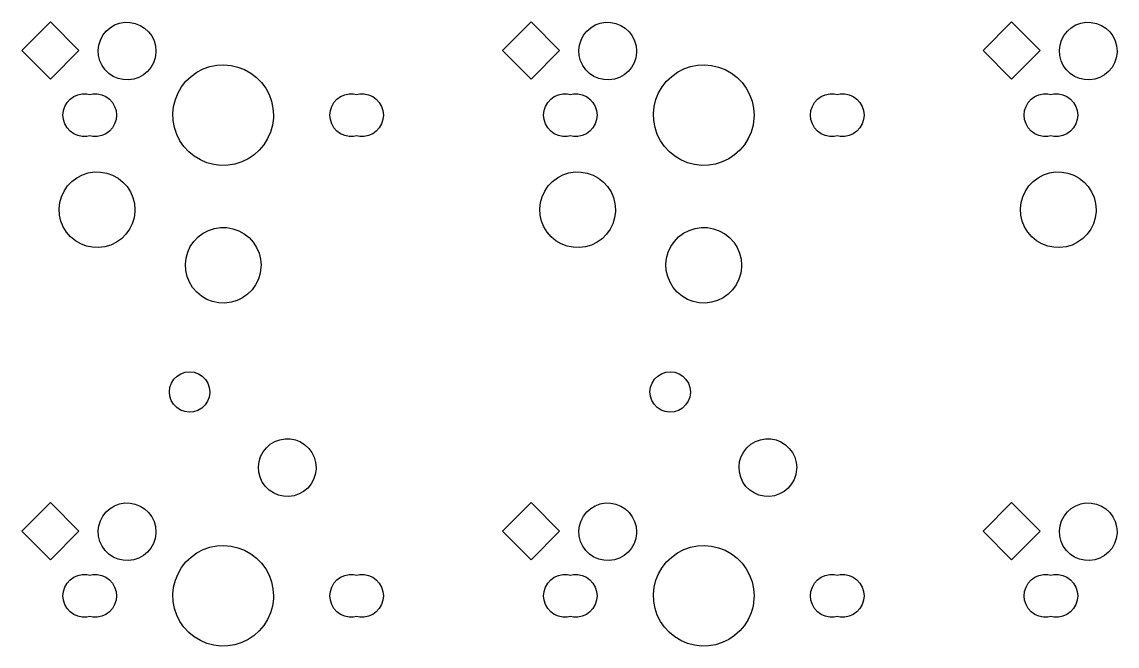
# Model space of a CAD drawing. Extents: x 63 to 249, y -153 to -58.
# Drawn here: x 63.27 to 106.68, y -128.1 to -103.37 of the extents above; entities that cross this region are included whole.
import ezdxf

# ---------------------------------------------------------------- set-up
doc = ezdxf.new("R2010")
doc.units = 0
doc.layers.add('BLACK', color=7, linetype='CONTINUOUS')

msp = doc.modelspace()

# ---------------------------------------------------------------- linework, layer by layer
at = {"layer": 'BLACK', "linetype": 'CONTINUOUS'}
for p, q in [((63.2679, -104.499), (64.3993, -103.367)), ((64.3993, -103.367), (65.5307, -104.499)), ((66.4784, -103.898), (66.6079, -103.734)), ((66.6079, -103.734), (66.7652, -103.596)), ((66.7652, -103.596), (66.9449, -103.489)), ((66.9449, -103.489), (67.1412, -103.417)), ((67.1412, -103.417), (67.3473, -103.382)), ((67.3473, -103.382), (67.5565, -103.384)), ((67.5565, -103.384), (67.7616, -103.425)), ((67.7616, -103.425), (67.9559, -103.503)), ((67.9559, -103.503), (68.1328, -103.614)), ((68.1328, -103.614), (68.2864, -103.756)), ((82.3179, -104.499), (83.4493, -103.367)), ((83.4493, -103.367), (84.5807, -104.499)), ((85.5284, -103.898), (85.6579, -103.734)), ((85.6579, -103.734), (85.8152, -103.596)), ((85.8152, -103.596), (85.9949, -103.489)), ((85.9949, -103.489), (86.1912, -103.417)), ((86.1912, -103.417), (86.3973, -103.382)), ((86.3973, -103.382), (86.6065, -103.384)), ((86.6065, -103.384), (86.8116, -103.425)), ((86.8116, -103.425), (87.0059, -103.503)), ((87.0059, -103.503), (87.1828, -103.614)), ((87.1828, -103.614), (87.3364, -103.756)), ((101.368, -104.499), (102.499, -103.367)), ((102.499, -103.367), (103.631, -104.499)), ((104.578, -103.898), (104.708, -103.734)), ((104.708, -103.734), (104.865, -103.596)), ((104.865, -103.596), (105.045, -103.489)), ((105.045, -103.489), (105.241, -103.417)), ((105.241, -103.417), (105.447, -103.382)), ((105.447, -103.382), (105.656, -103.384)), ((105.656, -103.384), (105.862, -103.425)), ((105.862, -103.425), (106.056, -103.503)), ((106.056, -103.503), (106.233, -103.614)), ((106.233, -103.614), (106.386, -103.756)), ((66.319, -104.283), (66.381, -104.084)), ((66.381, -104.084), (66.4784, -103.898)), ((68.2864, -103.756), (68.4116, -103.924)), ((68.4116, -103.924), (68.5041, -104.111)), ((68.5041, -104.111), (68.5609, -104.313)), ((85.369, -104.283), (85.431, -104.084)), ((85.431, -104.084), (85.5284, -103.898)), ((87.3364, -103.756), (87.4616, -103.924)), ((87.4616, -103.924), (87.5541, -104.111)), ((87.5541, -104.111), (87.6109, -104.313)), ((104.419, -104.283), (104.481, -104.084)), ((104.481, -104.084), (104.578, -103.898)), ((106.386, -103.756), (106.512, -103.924)), ((106.512, -103.924), (106.604, -104.111)), ((106.604, -104.111), (106.661, -104.313)), ((64.3993, -105.63), (63.2679, -104.499)), ((65.5307, -104.499), (64.3993, -105.63)), ((66.2944, -104.491), (66.319, -104.283)), ((66.3081, -104.7), (66.2944, -104.491)), ((68.5784, -104.581), (68.5484, -104.788)), ((68.5609, -104.313), (68.58, -104.521)), ((68.58, -104.521), (68.5784, -104.581)), ((83.4493, -105.63), (82.3179, -104.499)), ((84.5807, -104.499), (83.4493, -105.63)), ((85.3444, -104.491), (85.369, -104.283)), ((85.3581, -104.7), (85.3444, -104.491)), ((87.6284, -104.581), (87.5984, -104.788)), ((87.6109, -104.313), (87.63, -104.521)), ((87.63, -104.521), (87.6284, -104.581)), ((102.499, -105.63), (101.368, -104.499)), ((103.631, -104.499), (102.499, -105.63)), ((104.394, -104.491), (104.419, -104.283)), ((104.408, -104.7), (104.394, -104.491)), ((106.678, -104.581), (106.648, -104.788)), ((106.661, -104.313), (106.68, -104.521)), ((106.68, -104.521), (106.678, -104.581)), ((66.3596, -104.903), (66.3081, -104.7)), ((66.4471, -105.093), (66.3596, -104.903)), ((68.4812, -104.986), (68.379, -105.168)), ((68.5484, -104.788), (68.4812, -104.986)), ((85.4096, -104.903), (85.3581, -104.7)), ((85.4971, -105.093), (85.4096, -104.903)), ((87.5312, -104.986), (87.429, -105.168)), ((87.5984, -104.788), (87.5312, -104.986)), ((104.46, -104.903), (104.408, -104.7)), ((104.547, -105.093), (104.46, -104.903)), ((106.581, -104.986), (106.479, -105.168)), ((106.648, -104.788), (106.581, -104.986)), ((66.5679, -105.263), (66.4471, -105.093)), ((66.7177, -105.409), (66.5679, -105.263)), ((66.8916, -105.525), (66.7177, -105.409)), ((68.0844, -105.463), (67.9019, -105.565)), ((68.2452, -105.329), (68.0844, -105.463)), ((68.379, -105.168), (68.2452, -105.329)), ((69.976, -105.525), (70.2052, -105.361)), ((70.2052, -105.361), (70.4551, -105.231)), ((70.4551, -105.231), (70.7209, -105.138)), ((70.7209, -105.138), (70.9971, -105.083)), ((70.9971, -105.083), (71.2783, -105.067)), ((71.2783, -105.067), (71.5589, -105.092)), ((71.5589, -105.092), (71.8333, -105.155)), ((71.8333, -105.155), (72.096, -105.257)), ((72.096, -105.257), (72.3417, -105.394)), ((72.3417, -105.394), (72.5656, -105.565)), ((85.6179, -105.263), (85.4971, -105.093)), ((85.7677, -105.409), (85.6179, -105.263)), ((85.9416, -105.525), (85.7677, -105.409)), ((87.1344, -105.463), (86.9519, -105.565)), ((87.2952, -105.329), (87.1344, -105.463)), ((87.429, -105.168), (87.2952, -105.329)), ((89.026, -105.525), (89.2552, -105.361)), ((89.2552, -105.361), (89.5051, -105.231)), ((89.5051, -105.231), (89.7709, -105.138)), ((89.7709, -105.138), (90.0471, -105.083)), ((90.0471, -105.083), (90.3283, -105.067)), ((90.3283, -105.067), (90.6089, -105.092)), ((90.6089, -105.092), (90.8833, -105.155)), ((90.8833, -105.155), (91.146, -105.257)), ((91.146, -105.257), (91.3917, -105.394)), ((91.3917, -105.394), (91.6156, -105.565)), ((104.668, -105.263), (104.547, -105.093)), ((104.818, -105.409), (104.668, -105.263)), ((104.992, -105.525), (104.818, -105.409)), ((106.184, -105.463), (106.002, -105.565)), ((106.345, -105.329), (106.184, -105.463)), ((106.479, -105.168), (106.345, -105.329)), ((67.0838, -105.608), (66.8916, -105.525)), ((67.2878, -105.654), (67.0838, -105.608)), ((67.4968, -105.662), (67.2878, -105.654)), ((67.7038, -105.632), (67.4968, -105.662)), ((67.9019, -105.565), (67.7038, -105.632)), ((69.5979, -105.94), (69.7722, -105.719)), ((69.7722, -105.719), (69.976, -105.525)), ((72.5656, -105.565), (72.7632, -105.766)), ((72.7632, -105.766), (72.9305, -105.993)), ((86.1338, -105.608), (85.9416, -105.525)), ((86.3378, -105.654), (86.1338, -105.608)), ((86.5468, -105.662), (86.3378, -105.654)), ((86.7538, -105.632), (86.5468, -105.662)), ((86.9519, -105.565), (86.7538, -105.632)), ((88.6479, -105.94), (88.8222, -105.719)), ((88.8222, -105.719), (89.026, -105.525)), ((91.6156, -105.565), (91.8132, -105.766)), ((91.8132, -105.766), (91.9805, -105.993)), ((105.184, -105.608), (104.992, -105.525)), ((105.388, -105.654), (105.184, -105.608)), ((105.597, -105.662), (105.388, -105.654)), ((105.804, -105.632), (105.597, -105.662)), ((106.002, -105.565), (105.804, -105.632)), ((65.1776, -106.429), (65.3216, -106.324)), ((65.3216, -106.324), (65.4841, -106.252)), ((65.4841, -106.252), (65.6581, -106.215)), ((65.6581, -106.215), (65.8359, -106.215)), ((65.8359, -106.215), (65.957, -106.24)), ((65.957, -106.24), (66.0781, -106.215)), ((66.0781, -106.215), (66.2559, -106.215)), ((66.2559, -106.215), (66.4299, -106.252)), ((66.4299, -106.252), (66.5924, -106.324)), ((66.5924, -106.324), (66.7364, -106.429)), ((69.3507, -106.445), (69.4564, -106.184)), ((69.4564, -106.184), (69.5979, -105.94)), ((72.9305, -105.993), (73.0642, -106.24)), ((73.0642, -106.24), (73.1617, -106.505)), ((75.7576, -106.429), (75.9016, -106.324)), ((75.9016, -106.324), (76.0641, -106.252)), ((76.0641, -106.252), (76.2381, -106.215)), ((76.2381, -106.215), (76.4159, -106.215)), ((76.4159, -106.215), (76.537, -106.24)), ((76.537, -106.24), (76.6581, -106.215)), ((76.6581, -106.215), (76.8359, -106.215)), ((76.8359, -106.215), (77.0099, -106.252)), ((77.0099, -106.252), (77.1724, -106.324)), ((77.1724, -106.324), (77.3164, -106.429)), ((84.2276, -106.429), (84.3715, -106.324)), ((84.3715, -106.324), (84.5341, -106.252)), ((84.5341, -106.252), (84.7081, -106.215)), ((84.7081, -106.215), (84.8859, -106.215)), ((84.8859, -106.215), (85.007, -106.24)), ((85.007, -106.24), (85.1281, -106.215)), ((85.1281, -106.215), (85.3059, -106.215)), ((85.3059, -106.215), (85.4799, -106.252)), ((85.4799, -106.252), (85.6424, -106.324)), ((85.6424, -106.324), (85.7864, -106.429)), ((88.4007, -106.445), (88.5064, -106.184)), ((88.5064, -106.184), (88.6479, -105.94)), ((91.9805, -105.993), (92.1142, -106.24)), ((92.1142, -106.24), (92.2117, -106.505)), ((94.8076, -106.429), (94.9515, -106.324)), ((94.9515, -106.324), (95.1141, -106.252)), ((95.1141, -106.252), (95.2881, -106.215)), ((95.2881, -106.215), (95.4659, -106.215)), ((95.4659, -106.215), (95.587, -106.24)), ((95.587, -106.24), (95.7081, -106.215)), ((95.7081, -106.215), (95.8859, -106.215)), ((95.8859, -106.215), (96.0599, -106.252)), ((96.0599, -106.252), (96.2224, -106.324)), ((96.2224, -106.324), (96.3664, -106.429)), ((103.278, -106.429), (103.422, -106.324)), ((103.422, -106.324), (103.584, -106.252)), ((103.584, -106.252), (103.758, -106.215)), ((103.758, -106.215), (103.936, -106.215)), ((103.936, -106.215), (104.057, -106.24)), ((104.057, -106.24), (104.178, -106.215)), ((104.178, -106.215), (104.356, -106.215)), ((104.356, -106.215), (104.53, -106.252)), ((104.53, -106.252), (104.692, -106.324)), ((104.692, -106.324), (104.836, -106.429)), ((64.9147, -106.884), (64.9697, -106.715)), ((64.9697, -106.715), (65.0586, -106.561)), ((65.0586, -106.561), (65.1776, -106.429)), ((66.7364, -106.429), (66.8554, -106.561)), ((66.8554, -106.561), (66.9443, -106.715)), ((66.9443, -106.715), (66.9993, -106.884)), ((69.2541, -106.998), (69.2828, -106.718)), ((69.2828, -106.718), (69.3507, -106.445)), ((73.1617, -106.505), (73.221, -106.78)), ((73.221, -106.78), (73.2409, -107.061)), ((75.4947, -106.884), (75.5497, -106.715)), ((75.5497, -106.715), (75.6386, -106.561)), ((75.6386, -106.561), (75.7576, -106.429)), ((77.3164, -106.429), (77.4354, -106.561)), ((77.4354, -106.561), (77.5243, -106.715)), ((77.5243, -106.715), (77.5793, -106.884)), ((83.9647, -106.884), (84.0197, -106.715)), ((84.0197, -106.715), (84.1086, -106.561)), ((84.1086, -106.561), (84.2276, -106.429)), ((85.7864, -106.429), (85.9054, -106.561)), ((85.9054, -106.561), (85.9943, -106.715)), ((85.9943, -106.715), (86.0493, -106.884)), ((88.3041, -106.998), (88.3328, -106.718)), ((88.3328, -106.718), (88.4007, -106.445)), ((92.2117, -106.505), (92.271, -106.78)), ((92.271, -106.78), (92.2909, -107.061)), ((94.5447, -106.884), (94.5997, -106.715)), ((94.5997, -106.715), (94.6886, -106.561)), ((94.6886, -106.561), (94.8076, -106.429)), ((96.3664, -106.429), (96.4854, -106.561)), ((96.4854, -106.561), (96.5743, -106.715)), ((96.5743, -106.715), (96.6293, -106.884)), ((103.015, -106.884), (103.07, -106.715)), ((103.07, -106.715), (103.159, -106.561)), ((103.159, -106.561), (103.278, -106.429)), ((104.836, -106.429), (104.955, -106.561)), ((104.955, -106.561), (105.044, -106.715)), ((105.044, -106.715), (105.099, -106.884)), ((64.8961, -107.061), (64.9147, -106.884)), ((64.9147, -107.238), (64.8961, -107.061)), ((66.9993, -106.884), (67.0179, -107.061)), ((67.0179, -107.061), (66.9993, -107.238)), ((69.2651, -107.28), (69.2541, -106.998)), ((73.237, -107.186), (73.1995, -107.465)), ((73.2409, -107.061), (73.237, -107.186)), ((75.4761, -107.061), (75.4947, -106.884)), ((75.4947, -107.238), (75.4761, -107.061)), ((77.5793, -106.884), (77.5979, -107.061)), ((77.5979, -107.061), (77.5793, -107.238)), ((83.9461, -107.061), (83.9647, -106.884)), ((83.9647, -107.238), (83.9461, -107.061)), ((86.0493, -106.884), (86.0679, -107.061)), ((86.0679, -107.061), (86.0493, -107.238)), ((88.3151, -107.28), (88.3041, -106.998)), ((92.287, -107.186), (92.2495, -107.465)), ((92.2909, -107.061), (92.287, -107.186)), ((94.5261, -107.061), (94.5447, -106.884)), ((94.5447, -107.238), (94.5261, -107.061)), ((96.6293, -106.884), (96.6479, -107.061)), ((96.6479, -107.061), (96.6293, -107.238)), ((102.996, -107.061), (103.015, -106.884)), ((103.015, -107.238), (102.996, -107.061)), ((105.099, -106.884), (105.118, -107.061)), ((105.118, -107.061), (105.099, -107.238)), ((64.9697, -107.407), (64.9147, -107.238)), ((65.0586, -107.561), (64.9697, -107.407)), ((65.1776, -107.693), (65.0586, -107.561)), ((66.8554, -107.561), (66.7364, -107.693)), ((66.9443, -107.407), (66.8554, -107.561)), ((66.9993, -107.238), (66.9443, -107.407)), ((69.3157, -107.557), (69.2651, -107.28)), ((69.4049, -107.824), (69.3157, -107.557)), ((73.1995, -107.465), (73.123, -107.736)), ((75.5497, -107.407), (75.4947, -107.238)), ((75.6386, -107.561), (75.5497, -107.407)), ((75.7576, -107.693), (75.6386, -107.561)), ((77.4354, -107.561), (77.3164, -107.693)), ((77.5243, -107.407), (77.4354, -107.561)), ((77.5793, -107.238), (77.5243, -107.407)), ((84.0197, -107.407), (83.9647, -107.238)), ((84.1086, -107.561), (84.0197, -107.407)), ((84.2276, -107.693), (84.1086, -107.561)), ((85.9054, -107.561), (85.7864, -107.693)), ((85.9943, -107.407), (85.9054, -107.561)), ((86.0493, -107.238), (85.9943, -107.407)), ((88.3657, -107.557), (88.3151, -107.28)), ((88.4549, -107.824), (88.3657, -107.557)), ((92.2495, -107.465), (92.173, -107.736)), ((94.5997, -107.407), (94.5447, -107.238)), ((94.6886, -107.561), (94.5997, -107.407)), ((94.8076, -107.693), (94.6886, -107.561)), ((96.4854, -107.561), (96.3664, -107.693)), ((96.5743, -107.407), (96.4854, -107.561)), ((96.6293, -107.238), (96.5743, -107.407)), ((103.07, -107.407), (103.015, -107.238)), ((103.159, -107.561), (103.07, -107.407)), ((103.278, -107.693), (103.159, -107.561)), ((104.955, -107.561), (104.836, -107.693)), ((105.044, -107.407), (104.955, -107.561)), ((105.099, -107.238), (105.044, -107.407)), ((65.3216, -107.798), (65.1776, -107.693)), ((65.4841, -107.87), (65.3216, -107.798)), ((65.6581, -107.907), (65.4841, -107.87)), ((65.8359, -107.907), (65.6581, -107.907)), ((65.957, -107.882), (65.8359, -107.907)), ((66.0781, -107.907), (65.957, -107.882)), ((66.2559, -107.907), (66.0781, -107.907)), ((66.4299, -107.87), (66.2559, -107.907)), ((66.5924, -107.798), (66.4299, -107.87)), ((66.7364, -107.693), (66.5924, -107.798)), ((69.5308, -108.076), (69.4049, -107.824)), ((69.6909, -108.308), (69.5308, -108.076)), ((73.0091, -107.994), (72.8601, -108.233)), ((73.123, -107.736), (73.0091, -107.994)), ((75.9016, -107.798), (75.7576, -107.693)), ((76.0641, -107.87), (75.9016, -107.798)), ((76.2381, -107.907), (76.0641, -107.87)), ((76.4159, -107.907), (76.2381, -107.907)), ((76.537, -107.882), (76.4159, -107.907)), ((76.6581, -107.907), (76.537, -107.882)), ((76.8359, -107.907), (76.6581, -107.907)), ((77.0099, -107.87), (76.8359, -107.907)), ((77.1724, -107.798), (77.0099, -107.87)), ((77.3164, -107.693), (77.1724, -107.798)), ((84.3715, -107.798), (84.2276, -107.693)), ((84.5341, -107.87), (84.3715, -107.798)), ((84.7081, -107.907), (84.5341, -107.87)), ((84.8859, -107.907), (84.7081, -107.907)), ((85.007, -107.882), (84.8859, -107.907)), ((85.1281, -107.907), (85.007, -107.882)), ((85.3059, -107.907), (85.1281, -107.907)), ((85.4799, -107.87), (85.3059, -107.907)), ((85.6424, -107.798), (85.4799, -107.87)), ((85.7864, -107.693), (85.6424, -107.798)), ((88.5808, -108.076), (88.4549, -107.824)), ((88.7409, -108.308), (88.5808, -108.076)), ((92.0591, -107.994), (91.9101, -108.233)), ((92.173, -107.736), (92.0591, -107.994)), ((94.9515, -107.798), (94.8076, -107.693)), ((95.1141, -107.87), (94.9515, -107.798)), ((95.2881, -107.907), (95.1141, -107.87)), ((95.4659, -107.907), (95.2881, -107.907)), ((95.587, -107.882), (95.4659, -107.907)), ((95.7081, -107.907), (95.587, -107.882)), ((95.8859, -107.907), (95.7081, -107.907)), ((96.0599, -107.87), (95.8859, -107.907)), ((96.2224, -107.798), (96.0599, -107.87)), ((96.3664, -107.693), (96.2224, -107.798)), ((103.422, -107.798), (103.278, -107.693)), ((103.584, -107.87), (103.422, -107.798)), ((103.758, -107.907), (103.584, -107.87)), ((103.936, -107.907), (103.758, -107.907)), ((104.057, -107.882), (103.936, -107.907)), ((104.178, -107.907), (104.057, -107.882)), ((104.356, -107.907), (104.178, -107.907)), ((104.53, -107.87), (104.356, -107.907)), ((104.692, -107.798), (104.53, -107.87)), ((104.836, -107.693), (104.692, -107.798)), ((69.8821, -108.514), (69.6909, -108.308)), ((70.1005, -108.692), (69.8821, -108.514)), ((72.6789, -108.449), (72.4691, -108.636)), ((72.8601, -108.233), (72.6789, -108.449)), ((88.9321, -108.514), (88.7409, -108.308)), ((89.1505, -108.692), (88.9321, -108.514)), ((91.7289, -108.449), (91.5191, -108.636)), ((91.9101, -108.233), (91.7289, -108.449)), ((70.3418, -108.838), (70.1005, -108.692)), ((70.6011, -108.947), (70.3418, -108.838)), ((70.8734, -109.02), (70.6011, -108.947)), ((71.981, -108.915), (71.7125, -109)), ((72.2349, -108.793), (71.981, -108.915)), ((72.4691, -108.636), (72.2349, -108.793)), ((89.3918, -108.838), (89.1505, -108.692)), ((89.6511, -108.947), (89.3918, -108.838)), ((89.9234, -109.02), (89.6511, -108.947)), ((91.031, -108.915), (90.7625, -109)), ((91.2849, -108.793), (91.031, -108.915)), ((91.5191, -108.636), (91.2849, -108.793)), ((65.6657, -109.428), (65.8994, -109.352)), ((65.8994, -109.352), (66.1424, -109.315)), ((66.1424, -109.315), (66.3882, -109.318)), ((66.3882, -109.318), (66.6302, -109.361)), ((66.6302, -109.361), (66.8619, -109.443)), ((71.1531, -109.053), (70.8734, -109.02)), ((71.4346, -109.046), (71.1531, -109.053)), ((71.7125, -109), (71.4346, -109.046)), ((84.7157, -109.428), (84.9494, -109.352)), ((84.9494, -109.352), (85.1924, -109.315)), ((85.1924, -109.315), (85.4382, -109.318)), ((85.4382, -109.318), (85.6802, -109.361)), ((85.6802, -109.361), (85.9119, -109.443)), ((90.2031, -109.053), (89.9234, -109.02)), ((90.4846, -109.046), (90.2031, -109.053)), ((90.7625, -109), (90.4846, -109.046)), ((103.766, -109.428), (103.999, -109.352)), ((103.999, -109.352), (104.242, -109.315)), ((104.242, -109.315), (104.488, -109.318)), ((104.488, -109.318), (104.73, -109.361)), ((104.73, -109.361), (104.962, -109.443)), ((65.0813, -109.867), (65.2511, -109.689)), ((65.2511, -109.689), (65.4477, -109.542)), ((65.4477, -109.542), (65.6657, -109.428)), ((66.8619, -109.443), (67.0771, -109.562)), ((67.0771, -109.562), (67.27, -109.714)), ((67.27, -109.714), (67.4354, -109.896)), ((84.1313, -109.867), (84.3011, -109.689)), ((84.3011, -109.689), (84.4977, -109.542)), ((84.4977, -109.542), (84.7157, -109.428)), ((85.9119, -109.443), (86.1271, -109.562)), ((86.1271, -109.562), (86.32, -109.714)), ((86.32, -109.714), (86.4854, -109.896)), ((103.181, -109.867), (103.351, -109.689)), ((103.351, -109.689), (103.548, -109.542)), ((103.548, -109.542), (103.766, -109.428)), ((104.962, -109.443), (105.177, -109.562)), ((105.177, -109.562), (105.37, -109.714)), ((105.37, -109.714), (105.535, -109.896)), ((64.8393, -110.293), (64.9428, -110.07)), ((64.9428, -110.07), (65.0813, -109.867)), ((67.4354, -109.896), (67.569, -110.102)), ((67.569, -110.102), (67.667, -110.328)), ((83.8893, -110.293), (83.9928, -110.07)), ((83.9928, -110.07), (84.1313, -109.867)), ((86.4854, -109.896), (86.619, -110.102)), ((86.619, -110.102), (86.717, -110.328)), ((102.939, -110.293), (103.043, -110.07)), ((103.043, -110.07), (103.181, -109.867)), ((105.535, -109.896), (105.669, -110.102)), ((105.669, -110.102), (105.767, -110.328)), ((64.7474, -110.774), (64.7736, -110.53)), ((64.7736, -110.53), (64.8393, -110.293)), ((67.667, -110.328), (67.7269, -110.566)), ((67.7269, -110.566), (67.747, -110.811)), ((83.7974, -110.774), (83.8236, -110.53)), ((83.8236, -110.53), (83.8893, -110.293)), ((86.717, -110.328), (86.7769, -110.566)), ((86.7769, -110.566), (86.797, -110.811)), ((102.847, -110.774), (102.874, -110.53)), ((102.874, -110.53), (102.939, -110.293)), ((105.767, -110.328), (105.827, -110.566)), ((105.827, -110.566), (105.847, -110.811)), ((64.7616, -111.02), (64.7474, -110.774)), ((64.8156, -111.26), (64.7616, -111.02)), ((67.7131, -111.128), (67.6417, -111.363)), ((67.7452, -110.884), (67.7131, -111.128)), ((67.747, -110.811), (67.7452, -110.884)), ((83.8116, -111.02), (83.7974, -110.774)), ((83.8656, -111.26), (83.8116, -111.02)), ((86.7631, -111.128), (86.6917, -111.363)), ((86.7952, -110.884), (86.7631, -111.128)), ((86.797, -110.811), (86.7952, -110.884)), ((102.862, -111.02), (102.847, -110.774)), ((102.916, -111.26), (102.862, -111.02)), ((105.813, -111.128), (105.742, -111.363)), ((105.845, -110.884), (105.813, -111.128)), ((105.847, -110.811), (105.845, -110.884)), ((64.9081, -111.487), (64.8156, -111.26)), ((65.0366, -111.697), (64.9081, -111.487)), ((67.6417, -111.363), (67.5328, -111.584)), ((70.6657, -111.628), (70.8994, -111.552)), ((70.8994, -111.552), (71.1424, -111.515)), ((71.1424, -111.515), (71.3882, -111.518)), ((71.3882, -111.518), (71.6302, -111.561)), ((71.6302, -111.561), (71.8619, -111.643)), ((83.9581, -111.487), (83.8656, -111.26)), ((84.0866, -111.697), (83.9581, -111.487)), ((86.6917, -111.363), (86.5827, -111.584)), ((89.7157, -111.628), (89.9494, -111.552)), ((89.9494, -111.552), (90.1924, -111.515)), ((90.1924, -111.515), (90.4382, -111.518)), ((90.4382, -111.518), (90.6802, -111.561)), ((90.6802, -111.561), (90.9119, -111.643)), ((103.008, -111.487), (102.916, -111.26)), ((103.137, -111.697), (103.008, -111.487)), ((105.742, -111.363), (105.633, -111.584)), ((65.1975, -111.883), (65.0366, -111.697)), ((65.3866, -112.04), (65.1975, -111.883)), ((67.2152, -111.957), (67.0151, -112.099)), ((67.3893, -111.783), (67.2152, -111.957)), ((67.5328, -111.584), (67.3893, -111.783)), ((70.0813, -112.067), (70.2511, -111.889)), ((70.2511, -111.889), (70.4477, -111.742)), ((70.4477, -111.742), (70.6657, -111.628)), ((71.8619, -111.643), (72.0771, -111.762)), ((72.0771, -111.762), (72.27, -111.914)), ((72.27, -111.914), (72.4354, -112.096)), ((84.2475, -111.883), (84.0866, -111.697)), ((84.4366, -112.04), (84.2475, -111.883)), ((86.2652, -111.957), (86.0651, -112.099)), ((86.4393, -111.783), (86.2652, -111.957)), ((86.5827, -111.584), (86.4393, -111.783)), ((89.1313, -112.067), (89.3011, -111.889)), ((89.3011, -111.889), (89.4977, -111.742)), ((89.4977, -111.742), (89.7157, -111.628)), ((90.9119, -111.643), (91.1271, -111.762)), ((91.1271, -111.762), (91.32, -111.914)), ((91.32, -111.914), (91.4854, -112.096)), ((103.298, -111.883), (103.137, -111.697)), ((103.487, -112.04), (103.298, -111.883)), ((105.315, -111.957), (105.115, -112.099)), ((105.489, -111.783), (105.315, -111.957)), ((105.633, -111.584), (105.489, -111.783)), ((65.5989, -112.164), (65.3866, -112.04)), ((65.8285, -112.251), (65.5989, -112.164)), ((66.0694, -112.3), (65.8285, -112.251)), ((66.315, -112.309), (66.0694, -112.3)), ((66.5589, -112.278), (66.315, -112.309)), ((66.7943, -112.208), (66.5589, -112.278)), ((67.0151, -112.099), (66.7943, -112.208)), ((69.8393, -112.493), (69.9428, -112.27)), ((69.9428, -112.27), (70.0813, -112.067)), ((72.4354, -112.096), (72.569, -112.302)), ((72.569, -112.302), (72.667, -112.528)), ((84.6489, -112.164), (84.4366, -112.04)), ((84.8785, -112.251), (84.6489, -112.164)), ((85.1194, -112.3), (84.8785, -112.251)), ((85.365, -112.309), (85.1194, -112.3)), ((85.6089, -112.278), (85.365, -112.309)), ((85.8443, -112.208), (85.6089, -112.278)), ((86.0651, -112.099), (85.8443, -112.208)), ((88.8893, -112.493), (88.9928, -112.27)), ((88.9928, -112.27), (89.1313, -112.067)), ((91.4854, -112.096), (91.619, -112.302)), ((91.619, -112.302), (91.717, -112.528)), ((103.699, -112.164), (103.487, -112.04)), ((103.929, -112.251), (103.699, -112.164)), ((104.169, -112.3), (103.929, -112.251)), ((104.415, -112.309), (104.169, -112.3)), ((104.659, -112.278), (104.415, -112.309)), ((104.894, -112.208), (104.659, -112.278)), ((105.115, -112.099), (104.894, -112.208)), ((69.7474, -112.974), (69.7736, -112.73)), ((69.7736, -112.73), (69.8393, -112.493)), ((72.667, -112.528), (72.7269, -112.766)), ((72.7269, -112.766), (72.747, -113.011)), ((88.7974, -112.974), (88.8236, -112.73)), ((88.8236, -112.73), (88.8893, -112.493)), ((91.717, -112.528), (91.7769, -112.766)), ((91.7769, -112.766), (91.797, -113.011)), ((69.7616, -113.22), (69.7474, -112.974)), ((69.8156, -113.46), (69.7616, -113.22)), ((72.7452, -113.084), (72.7131, -113.328)), ((72.747, -113.011), (72.7452, -113.084)), ((88.8116, -113.22), (88.7974, -112.974)), ((88.8656, -113.46), (88.8116, -113.22)), ((91.7952, -113.084), (91.7631, -113.328)), ((91.797, -113.011), (91.7952, -113.084)), ((69.9081, -113.687), (69.8156, -113.46)), ((70.0366, -113.897), (69.9081, -113.687)), ((72.6417, -113.563), (72.5328, -113.784)), ((72.7131, -113.328), (72.6417, -113.563)), ((88.9581, -113.687), (88.8656, -113.46)), ((89.0866, -113.897), (88.9581, -113.687)), ((91.6917, -113.563), (91.5827, -113.784)), ((91.7631, -113.328), (91.6917, -113.563)), ((70.1975, -114.083), (70.0366, -113.897)), ((70.3866, -114.24), (70.1975, -114.083)), ((72.2152, -114.157), (72.0151, -114.299)), ((72.3893, -113.983), (72.2152, -114.157)), ((72.5328, -113.784), (72.3893, -113.983)), ((89.2475, -114.083), (89.0866, -113.897)), ((89.4366, -114.24), (89.2475, -114.083)), ((91.2652, -114.157), (91.0651, -114.299)), ((91.4393, -113.983), (91.2652, -114.157)), ((91.5827, -113.784), (91.4393, -113.983)), ((70.5989, -114.364), (70.3866, -114.24)), ((70.8285, -114.451), (70.5989, -114.364)), ((71.0694, -114.5), (70.8285, -114.451)), ((71.315, -114.509), (71.0694, -114.5)), ((71.5589, -114.478), (71.315, -114.509)), ((71.7943, -114.408), (71.5589, -114.478)), ((72.0151, -114.299), (71.7943, -114.408)), ((89.6489, -114.364), (89.4366, -114.24)), ((89.8785, -114.451), (89.6489, -114.364)), ((90.1194, -114.5), (89.8785, -114.451)), ((90.365, -114.509), (90.1194, -114.5)), ((90.6089, -114.478), (90.365, -114.509)), ((90.8443, -114.408), (90.6089, -114.478)), ((91.0651, -114.299), (90.8443, -114.408)), ((69.1981, -117.678), (69.2948, -117.528)), ((69.2948, -117.528), (69.4222, -117.403)), ((69.4222, -117.403), (69.5741, -117.309)), ((69.5741, -117.309), (69.7429, -117.252)), ((69.7429, -117.252), (69.9203, -117.233)), ((69.9203, -117.233), (70.0974, -117.254)), ((70.0974, -117.254), (70.2654, -117.314)), ((70.2654, -117.314), (70.416, -117.41)), ((70.416, -117.41), (70.5417, -117.536)), ((70.5417, -117.536), (70.6362, -117.688)), ((88.2481, -117.678), (88.3448, -117.528)), ((88.3448, -117.528), (88.4722, -117.403)), ((88.4722, -117.403), (88.6241, -117.309)), ((88.6241, -117.309), (88.7929, -117.252)), ((88.7929, -117.252), (88.9703, -117.233)), ((88.9703, -117.233), (89.1474, -117.254)), ((89.1474, -117.254), (89.3154, -117.314)), ((89.3154, -117.314), (89.466, -117.41)), ((89.466, -117.41), (89.5917, -117.536)), ((89.5917, -117.536), (89.6862, -117.688)), ((69.1148, -118.022), (69.1371, -117.845)), ((69.1322, -118.2), (69.1148, -118.022)), ((69.1371, -117.845), (69.1981, -117.678)), ((70.6362, -117.688), (70.6948, -117.856)), ((70.7144, -118.056), (70.6896, -118.232)), ((70.6948, -117.856), (70.7147, -118.033)), ((70.7147, -118.033), (70.7144, -118.056)), ((88.1648, -118.022), (88.1871, -117.845)), ((88.1822, -118.2), (88.1648, -118.022)), ((88.1871, -117.845), (88.2481, -117.678)), ((89.6862, -117.688), (89.7448, -117.856)), ((89.7644, -118.056), (89.7396, -118.232)), ((89.7448, -117.856), (89.7647, -118.033)), ((89.7647, -118.033), (89.7644, -118.056)), ((69.1885, -118.369), (69.1322, -118.2)), ((69.2809, -118.521), (69.1885, -118.369)), ((70.6262, -118.399), (70.5276, -118.548)), ((70.6896, -118.232), (70.6262, -118.399)), ((88.2385, -118.369), (88.1822, -118.2)), ((88.3309, -118.521), (88.2385, -118.369)), ((89.6762, -118.399), (89.5776, -118.548)), ((89.7396, -118.232), (89.6762, -118.399)), ((69.4048, -118.65), (69.2809, -118.521)), ((69.554, -118.747), (69.4048, -118.65)), ((69.7212, -118.81), (69.554, -118.747)), ((69.898, -118.833), (69.7212, -118.81)), ((70.0756, -118.817), (69.898, -118.833)), ((70.2452, -118.762), (70.0756, -118.817)), ((70.3984, -118.671), (70.2452, -118.762)), ((70.5276, -118.548), (70.3984, -118.671)), ((88.4548, -118.65), (88.3309, -118.521)), ((88.604, -118.747), (88.4548, -118.65)), ((88.7712, -118.81), (88.604, -118.747)), ((88.948, -118.833), (88.7712, -118.81)), ((89.1256, -118.817), (88.948, -118.833)), ((89.2952, -118.762), (89.1256, -118.817)), ((89.4484, -118.671), (89.2952, -118.762)), ((89.5776, -118.548), (89.4484, -118.671)), ((72.8284, -120.408), (72.9579, -120.244)), ((72.9579, -120.244), (73.1152, -120.106)), ((73.1152, -120.106), (73.2949, -119.999)), ((73.2949, -119.999), (73.4912, -119.927)), ((73.4912, -119.927), (73.6973, -119.892)), ((73.6973, -119.892), (73.9065, -119.894)), ((73.9065, -119.894), (74.1116, -119.935)), ((74.1116, -119.935), (74.3059, -120.013)), ((74.3059, -120.013), (74.4828, -120.124)), ((74.4828, -120.124), (74.6364, -120.266)), ((91.8784, -120.408), (92.0079, -120.244)), ((92.0079, -120.244), (92.1652, -120.106)), ((92.1652, -120.106), (92.3449, -119.999)), ((92.3449, -119.999), (92.5412, -119.927)), ((92.5412, -119.927), (92.7473, -119.892)), ((92.7473, -119.892), (92.9565, -119.894)), ((92.9565, -119.894), (93.1616, -119.935)), ((93.1616, -119.935), (93.3559, -120.013)), ((93.3559, -120.013), (93.5328, -120.124)), ((93.5328, -120.124), (93.6864, -120.266)), ((72.669, -120.793), (72.731, -120.594)), ((72.731, -120.594), (72.8284, -120.408)), ((74.6364, -120.266), (74.7616, -120.434)), ((74.7616, -120.434), (74.8541, -120.621)), ((74.8541, -120.621), (74.9109, -120.823)), ((91.719, -120.793), (91.781, -120.594)), ((91.781, -120.594), (91.8784, -120.408)), ((93.6864, -120.266), (93.8116, -120.434)), ((93.8116, -120.434), (93.9041, -120.621)), ((93.9041, -120.621), (93.9609, -120.823)), ((72.6444, -121.001), (72.669, -120.793)), ((72.6581, -121.21), (72.6444, -121.001)), ((74.9284, -121.091), (74.8984, -121.298)), ((74.9109, -120.823), (74.93, -121.031)), ((74.93, -121.031), (74.9284, -121.091)), ((91.6944, -121.001), (91.719, -120.793)), ((91.7081, -121.21), (91.6944, -121.001)), ((93.9784, -121.091), (93.9484, -121.298)), ((93.9609, -120.823), (93.98, -121.031)), ((93.98, -121.031), (93.9784, -121.091)), ((72.7096, -121.413), (72.6581, -121.21)), ((72.7971, -121.602), (72.7096, -121.413)), ((74.8312, -121.496), (74.729, -121.678)), ((74.8984, -121.298), (74.8312, -121.496)), ((91.7596, -121.413), (91.7081, -121.21)), ((91.8471, -121.603), (91.7596, -121.413)), ((93.8812, -121.496), (93.779, -121.678)), ((93.9484, -121.298), (93.8812, -121.496)), ((72.9179, -121.773), (72.7971, -121.602)), ((73.0677, -121.919), (72.9179, -121.773)), ((73.2416, -122.035), (73.0677, -121.919)), ((74.4344, -121.973), (74.2519, -122.075)), ((74.5952, -121.839), (74.4344, -121.973)), ((74.729, -121.678), (74.5952, -121.839)), ((91.9679, -121.773), (91.8471, -121.603)), ((92.1177, -121.919), (91.9679, -121.773)), ((92.2916, -122.035), (92.1177, -121.919)), ((93.4844, -121.973), (93.3019, -122.075)), ((93.6452, -121.839), (93.4844, -121.973)), ((93.779, -121.678), (93.6452, -121.839)), ((63.2679, -123.549), (64.3993, -122.417)), ((64.3993, -122.417), (65.5307, -123.549)), ((73.4338, -122.118), (73.2416, -122.035)), ((73.6378, -122.164), (73.4338, -122.118)), ((73.8468, -122.172), (73.6378, -122.164)), ((74.0538, -122.142), (73.8468, -122.172)), ((74.2519, -122.075), (74.0538, -122.142)), ((82.3179, -123.549), (83.4493, -122.417)), ((83.4493, -122.417), (84.5807, -123.549)), ((92.4838, -122.118), (92.2916, -122.035)), ((92.6878, -122.164), (92.4838, -122.118)), ((92.8968, -122.172), (92.6878, -122.164)), ((93.1038, -122.142), (92.8968, -122.172)), ((93.3019, -122.075), (93.1038, -122.142)), ((101.368, -123.549), (102.499, -122.417)), ((102.499, -122.417), (103.631, -123.549)), ((66.4784, -122.948), (66.6079, -122.784)), ((66.6079, -122.784), (66.7652, -122.646)), ((66.7652, -122.646), (66.9449, -122.539)), ((66.9449, -122.539), (67.1412, -122.467)), ((67.1412, -122.467), (67.3473, -122.432)), ((67.3473, -122.432), (67.5565, -122.434)), ((67.5565, -122.434), (67.7616, -122.475)), ((67.7616, -122.475), (67.9559, -122.553)), ((67.9559, -122.553), (68.1328, -122.664)), ((68.1328, -122.664), (68.2864, -122.806)), ((68.2864, -122.806), (68.4116, -122.974)), ((85.5284, -122.948), (85.6579, -122.784)), ((85.6579, -122.784), (85.8152, -122.646)), ((85.8152, -122.646), (85.9949, -122.539)), ((85.9949, -122.539), (86.1912, -122.467)), ((86.1912, -122.467), (86.3973, -122.432)), ((86.3973, -122.432), (86.6065, -122.434)), ((86.6065, -122.434), (86.8116, -122.475)), ((86.8116, -122.475), (87.0059, -122.553)), ((87.0059, -122.553), (87.1828, -122.664)), ((87.1828, -122.664), (87.3364, -122.806)), ((87.3364, -122.806), (87.4616, -122.974)), ((104.578, -122.948), (104.708, -122.784)), ((104.708, -122.784), (104.865, -122.646)), ((104.865, -122.646), (105.045, -122.539)), ((105.045, -122.539), (105.241, -122.467)), ((105.241, -122.467), (105.447, -122.432)), ((105.447, -122.432), (105.656, -122.434)), ((105.656, -122.434), (105.862, -122.475)), ((105.862, -122.475), (106.056, -122.553)), ((106.056, -122.553), (106.233, -122.664)), ((106.233, -122.664), (106.386, -122.806)), ((106.386, -122.806), (106.512, -122.974)), ((66.319, -123.333), (66.381, -123.134)), ((66.381, -123.134), (66.4784, -122.948)), ((68.4116, -122.974), (68.5041, -123.161)), ((68.5041, -123.161), (68.5609, -123.363)), ((85.369, -123.333), (85.431, -123.134)), ((85.431, -123.134), (85.5284, -122.948)), ((87.4616, -122.974), (87.5541, -123.161)), ((87.5541, -123.161), (87.6109, -123.363)), ((104.419, -123.333), (104.481, -123.134)), ((104.481, -123.134), (104.578, -122.948)), ((106.512, -122.974), (106.604, -123.161)), ((106.604, -123.161), (106.661, -123.363)), ((64.3993, -124.68), (63.2679, -123.549)), ((65.5307, -123.549), (64.3993, -124.68)), ((66.2944, -123.541), (66.319, -123.333)), ((66.3081, -123.75), (66.2944, -123.541)), ((68.5784, -123.631), (68.5484, -123.838)), ((68.5609, -123.363), (68.58, -123.571)), ((68.58, -123.571), (68.5784, -123.631)), ((83.4493, -124.68), (82.3179, -123.549)), ((84.5807, -123.549), (83.4493, -124.68)), ((85.3444, -123.541), (85.369, -123.333)), ((85.3581, -123.75), (85.3444, -123.541)), ((87.6284, -123.631), (87.5984, -123.838)), ((87.6109, -123.363), (87.63, -123.571)), ((87.63, -123.571), (87.6284, -123.631)), ((102.499, -124.68), (101.368, -123.549)), ((103.631, -123.549), (102.499, -124.68)), ((104.394, -123.541), (104.419, -123.333)), ((104.408, -123.75), (104.394, -123.541)), ((106.678, -123.631), (106.648, -123.838)), ((106.661, -123.363), (106.68, -123.571)), ((106.68, -123.571), (106.678, -123.631)), ((66.3596, -123.953), (66.3081, -123.75)), ((66.4471, -124.142), (66.3596, -123.953)), ((66.5679, -124.313), (66.4471, -124.142)), ((68.4812, -124.036), (68.379, -124.218)), ((68.5484, -123.838), (68.4812, -124.036)), ((70.7209, -124.188), (70.9971, -124.133)), ((70.9971, -124.133), (71.2783, -124.117)), ((71.2783, -124.117), (71.5589, -124.142)), ((71.5589, -124.142), (71.8333, -124.205)), ((85.4096, -123.953), (85.3581, -123.75)), ((85.4971, -124.143), (85.4096, -123.953)), ((85.6179, -124.313), (85.4971, -124.143)), ((87.5312, -124.036), (87.429, -124.218)), ((87.5984, -123.838), (87.5312, -124.036)), ((89.7709, -124.188), (90.0471, -124.133)), ((90.0471, -124.133), (90.3283, -124.117)), ((90.3283, -124.117), (90.6089, -124.142)), ((90.6089, -124.142), (90.8833, -124.205)), ((104.46, -123.953), (104.408, -123.75)), ((104.547, -124.143), (104.46, -123.953)), ((104.668, -124.313), (104.547, -124.143)), ((106.581, -124.036), (106.479, -124.218)), ((106.648, -123.838), (106.581, -124.036)), ((66.7177, -124.459), (66.5679, -124.313)), ((66.8916, -124.575), (66.7177, -124.459)), ((67.0838, -124.658), (66.8916, -124.575)), ((68.0844, -124.513), (67.9019, -124.615)), ((68.2452, -124.379), (68.0844, -124.513)), ((68.379, -124.218), (68.2452, -124.379)), ((69.7722, -124.769), (69.976, -124.575)), ((69.976, -124.575), (70.2052, -124.411)), ((70.2052, -124.411), (70.4551, -124.281)), ((70.4551, -124.281), (70.7209, -124.188)), ((71.8333, -124.205), (72.096, -124.307)), ((72.096, -124.307), (72.3417, -124.444)), ((72.3417, -124.444), (72.5656, -124.615)), ((85.7677, -124.459), (85.6179, -124.313)), ((85.9416, -124.575), (85.7677, -124.459)), ((86.1338, -124.658), (85.9416, -124.575)), ((87.1344, -124.513), (86.9519, -124.615)), ((87.2952, -124.379), (87.1344, -124.513)), ((87.429, -124.218), (87.2952, -124.379)), ((88.8222, -124.769), (89.026, -124.575)), ((89.026, -124.575), (89.2552, -124.411)), ((89.2552, -124.411), (89.5051, -124.281)), ((89.5051, -124.281), (89.7709, -124.188)), ((90.8833, -124.205), (91.146, -124.307)), ((91.146, -124.307), (91.3917, -124.444)), ((91.3917, -124.444), (91.6156, -124.615)), ((104.818, -124.459), (104.668, -124.313)), ((104.992, -124.575), (104.818, -124.459)), ((105.184, -124.658), (104.992, -124.575)), ((106.184, -124.513), (106.002, -124.615)), ((106.345, -124.379), (106.184, -124.513)), ((106.479, -124.218), (106.345, -124.379)), ((67.2878, -124.704), (67.0838, -124.658)), ((67.4968, -124.712), (67.2878, -124.704)), ((67.7038, -124.682), (67.4968, -124.712)), ((67.9019, -124.615), (67.7038, -124.682)), ((69.4564, -125.234), (69.5979, -124.99)), ((69.5979, -124.99), (69.7722, -124.769)), ((72.5656, -124.615), (72.7632, -124.816)), ((72.7632, -124.816), (72.9305, -125.043)), ((86.3378, -124.704), (86.1338, -124.658)), ((86.5468, -124.712), (86.3378, -124.704)), ((86.7538, -124.682), (86.5468, -124.712)), ((86.9519, -124.615), (86.7538, -124.682)), ((88.5064, -125.234), (88.6479, -124.99)), ((88.6479, -124.99), (88.8222, -124.769)), ((91.6156, -124.615), (91.8132, -124.816)), ((91.8132, -124.816), (91.9805, -125.043)), ((105.388, -124.704), (105.184, -124.658)), ((105.597, -124.712), (105.388, -124.704)), ((105.804, -124.682), (105.597, -124.712)), ((106.002, -124.615), (105.804, -124.682)), ((65.1776, -125.479), (65.3216, -125.374)), ((65.3216, -125.374), (65.4841, -125.302)), ((65.4841, -125.302), (65.6581, -125.265)), ((65.6581, -125.265), (65.8359, -125.265)), ((65.8359, -125.265), (65.957, -125.29)), ((65.957, -125.29), (66.0781, -125.265)), ((66.0781, -125.265), (66.2559, -125.265)), ((66.2559, -125.265), (66.4299, -125.302)), ((66.4299, -125.302), (66.5924, -125.374)), ((66.5924, -125.374), (66.7364, -125.479)), ((69.3507, -125.495), (69.4564, -125.234)), ((72.9305, -125.043), (73.0642, -125.29)), ((73.0642, -125.29), (73.1617, -125.555)), ((75.7576, -125.479), (75.9016, -125.374)), ((75.9016, -125.374), (76.0641, -125.302)), ((76.0641, -125.302), (76.2381, -125.265)), ((76.2381, -125.265), (76.4159, -125.265)), ((76.4159, -125.265), (76.537, -125.29)), ((76.537, -125.29), (76.6581, -125.265)), ((76.6581, -125.265), (76.8359, -125.265)), ((76.8359, -125.265), (77.0099, -125.302)), ((77.0099, -125.302), (77.1724, -125.374)), ((77.1724, -125.374), (77.3164, -125.479)), ((84.2276, -125.479), (84.3715, -125.374)), ((84.3715, -125.374), (84.5341, -125.302)), ((84.5341, -125.302), (84.7081, -125.265)), ((84.7081, -125.265), (84.8859, -125.265)), ((84.8859, -125.265), (85.007, -125.29)), ((85.007, -125.29), (85.1281, -125.265)), ((85.1281, -125.265), (85.3059, -125.265)), ((85.3059, -125.265), (85.4799, -125.302)), ((85.4799, -125.302), (85.6424, -125.374)), ((85.6424, -125.374), (85.7864, -125.479)), ((88.4007, -125.495), (88.5064, -125.234)), ((91.9805, -125.043), (92.1142, -125.29)), ((92.1142, -125.29), (92.2117, -125.555)), ((94.8076, -125.479), (94.9515, -125.374)), ((94.9515, -125.374), (95.1141, -125.302)), ((95.1141, -125.302), (95.2881, -125.265)), ((95.2881, -125.265), (95.4659, -125.265)), ((95.4659, -125.265), (95.587, -125.29)), ((95.587, -125.29), (95.7081, -125.265)), ((95.7081, -125.265), (95.8859, -125.265)), ((95.8859, -125.265), (96.0599, -125.302)), ((96.0599, -125.302), (96.2224, -125.374)), ((96.2224, -125.374), (96.3664, -125.479)), ((103.278, -125.479), (103.422, -125.374)), ((103.422, -125.374), (103.584, -125.302)), ((103.584, -125.302), (103.758, -125.265)), ((103.758, -125.265), (103.936, -125.265)), ((103.936, -125.265), (104.057, -125.29)), ((104.057, -125.29), (104.178, -125.265)), ((104.178, -125.265), (104.356, -125.265)), ((104.356, -125.265), (104.53, -125.302)), ((104.53, -125.302), (104.692, -125.374)), ((104.692, -125.374), (104.836, -125.479)), ((64.9147, -125.934), (64.9697, -125.765)), ((64.9697, -125.765), (65.0586, -125.611)), ((65.0586, -125.611), (65.1776, -125.479)), ((66.7364, -125.479), (66.8554, -125.611)), ((66.8554, -125.611), (66.9443, -125.765)), ((66.9443, -125.765), (66.9993, -125.934)), ((69.2541, -126.048), (69.2828, -125.768)), ((69.2828, -125.768), (69.3507, -125.495)), ((73.1617, -125.555), (73.221, -125.83)), ((73.221, -125.83), (73.2409, -126.111)), ((75.4947, -125.934), (75.5497, -125.765)), ((75.5497, -125.765), (75.6386, -125.611)), ((75.6386, -125.611), (75.7576, -125.479)), ((77.3164, -125.479), (77.4354, -125.611)), ((77.4354, -125.611), (77.5243, -125.765)), ((77.5243, -125.765), (77.5793, -125.934)), ((83.9647, -125.934), (84.0197, -125.765)), ((84.0197, -125.765), (84.1086, -125.611)), ((84.1086, -125.611), (84.2276, -125.479)), ((85.7864, -125.479), (85.9054, -125.611)), ((85.9054, -125.611), (85.9943, -125.765)), ((85.9943, -125.765), (86.0493, -125.934)), ((88.3041, -126.048), (88.3328, -125.768)), ((88.3328, -125.768), (88.4007, -125.495)), ((92.2117, -125.555), (92.271, -125.83)), ((92.271, -125.83), (92.2909, -126.111)), ((94.5447, -125.934), (94.5997, -125.765)), ((94.5997, -125.765), (94.6886, -125.611)), ((94.6886, -125.611), (94.8076, -125.479)), ((96.3664, -125.479), (96.4854, -125.611)), ((96.4854, -125.611), (96.5743, -125.765)), ((96.5743, -125.765), (96.6293, -125.934)), ((103.015, -125.934), (103.07, -125.765)), ((103.07, -125.765), (103.159, -125.611)), ((103.159, -125.611), (103.278, -125.479)), ((104.836, -125.479), (104.955, -125.611)), ((104.955, -125.611), (105.044, -125.765)), ((105.044, -125.765), (105.099, -125.934)), ((64.8961, -126.111), (64.9147, -125.934)), ((64.9147, -126.288), (64.8961, -126.111)), ((64.9697, -126.457), (64.9147, -126.288)), ((66.9993, -126.288), (66.9443, -126.457)), ((66.9993, -125.934), (67.0179, -126.111)), ((67.0179, -126.111), (66.9993, -126.288)), ((69.2651, -126.33), (69.2541, -126.048)), ((73.237, -126.236), (73.1995, -126.515)), ((73.2409, -126.111), (73.237, -126.236)), ((75.4761, -126.111), (75.4947, -125.934)), ((75.4947, -126.288), (75.4761, -126.111)), ((75.5497, -126.457), (75.4947, -126.288)), ((77.5793, -126.288), (77.5243, -126.457)), ((77.5793, -125.934), (77.5979, -126.111)), ((77.5979, -126.111), (77.5793, -126.288)), ((83.9461, -126.111), (83.9647, -125.934)), ((83.9647, -126.288), (83.9461, -126.111)), ((84.0197, -126.457), (83.9647, -126.288)), ((86.0493, -126.288), (85.9943, -126.457)), ((86.0493, -125.934), (86.0679, -126.111)), ((86.0679, -126.111), (86.0493, -126.288)), ((88.3151, -126.33), (88.3041, -126.048)), ((92.287, -126.236), (92.2495, -126.515)), ((92.2909, -126.111), (92.287, -126.236)), ((94.5261, -126.111), (94.5447, -125.934)), ((94.5447, -126.288), (94.5261, -126.111)), ((94.5997, -126.457), (94.5447, -126.288)), ((96.6293, -126.288), (96.5743, -126.457)), ((96.6293, -125.934), (96.6479, -126.111)), ((96.6479, -126.111), (96.6293, -126.288)), ((102.996, -126.111), (103.015, -125.934)), ((103.015, -126.288), (102.996, -126.111)), ((103.07, -126.457), (103.015, -126.288)), ((105.099, -126.288), (105.044, -126.457)), ((105.099, -125.934), (105.118, -126.111)), ((105.118, -126.111), (105.099, -126.288)), ((65.0586, -126.611), (64.9697, -126.457)), ((65.1776, -126.743), (65.0586, -126.611)), ((65.3216, -126.848), (65.1776, -126.743)), ((66.7364, -126.743), (66.5924, -126.848)), ((66.8554, -126.611), (66.7364, -126.743)), ((66.9443, -126.457), (66.8554, -126.611)), ((69.3157, -126.607), (69.2651, -126.33)), ((69.4049, -126.874), (69.3157, -126.607)), ((73.1995, -126.515), (73.123, -126.786)), ((75.6386, -126.611), (75.5497, -126.457)), ((75.7576, -126.743), (75.6386, -126.611)), ((75.9016, -126.848), (75.7576, -126.743)), ((77.3164, -126.743), (77.1724, -126.848)), ((77.4354, -126.611), (77.3164, -126.743)), ((77.5243, -126.457), (77.4354, -126.611)), ((84.1086, -126.611), (84.0197, -126.457)), ((84.2276, -126.743), (84.1086, -126.611)), ((84.3715, -126.848), (84.2276, -126.743)), ((85.7864, -126.743), (85.6424, -126.848)), ((85.9054, -126.611), (85.7864, -126.743)), ((85.9943, -126.457), (85.9054, -126.611)), ((88.3657, -126.607), (88.3151, -126.33)), ((88.4549, -126.874), (88.3657, -126.607)), ((92.2495, -126.515), (92.173, -126.786)), ((94.6886, -126.611), (94.5997, -126.457)), ((94.8076, -126.743), (94.6886, -126.611)), ((94.9515, -126.848), (94.8076, -126.743)), ((96.3664, -126.743), (96.2224, -126.848)), ((96.4854, -126.611), (96.3664, -126.743)), ((96.5743, -126.457), (96.4854, -126.611)), ((103.159, -126.611), (103.07, -126.457)), ((103.278, -126.743), (103.159, -126.611)), ((103.422, -126.848), (103.278, -126.743)), ((104.836, -126.743), (104.692, -126.848)), ((104.955, -126.611), (104.836, -126.743)), ((105.044, -126.457), (104.955, -126.611)), ((65.4841, -126.92), (65.3216, -126.848)), ((65.6581, -126.957), (65.4841, -126.92)), ((65.8359, -126.957), (65.6581, -126.957)), ((65.957, -126.932), (65.8359, -126.957)), ((66.0781, -126.957), (65.957, -126.932)), ((66.2559, -126.957), (66.0781, -126.957)), ((66.4299, -126.92), (66.2559, -126.957)), ((66.5924, -126.848), (66.4299, -126.92)), ((69.5308, -127.126), (69.4049, -126.874)), ((69.6909, -127.358), (69.5308, -127.126)), ((73.0091, -127.044), (72.8601, -127.283)), ((73.123, -126.786), (73.0091, -127.044)), ((76.0641, -126.92), (75.9016, -126.848)), ((76.2381, -126.957), (76.0641, -126.92)), ((76.4159, -126.957), (76.2381, -126.957)), ((76.537, -126.932), (76.4159, -126.957)), ((76.6581, -126.957), (76.537, -126.932)), ((76.8359, -126.957), (76.6581, -126.957)), ((77.0099, -126.92), (76.8359, -126.957)), ((77.1724, -126.848), (77.0099, -126.92)), ((84.5341, -126.92), (84.3715, -126.848)), ((84.7081, -126.957), (84.5341, -126.92)), ((84.8859, -126.957), (84.7081, -126.957)), ((85.007, -126.932), (84.8859, -126.957)), ((85.1281, -126.957), (85.007, -126.932)), ((85.3059, -126.957), (85.1281, -126.957)), ((85.4799, -126.92), (85.3059, -126.957)), ((85.6424, -126.848), (85.4799, -126.92)), ((88.5808, -127.126), (88.4549, -126.874)), ((88.7409, -127.358), (88.5808, -127.126)), ((92.0591, -127.044), (91.9101, -127.283)), ((92.173, -126.786), (92.0591, -127.044)), ((95.1141, -126.92), (94.9515, -126.848)), ((95.2881, -126.957), (95.1141, -126.92)), ((95.4659, -126.957), (95.2881, -126.957)), ((95.587, -126.932), (95.4659, -126.957)), ((95.7081, -126.957), (95.587, -126.932)), ((95.8859, -126.957), (95.7081, -126.957)), ((96.0599, -126.92), (95.8859, -126.957)), ((96.2224, -126.848), (96.0599, -126.92)), ((103.584, -126.92), (103.422, -126.848)), ((103.758, -126.957), (103.584, -126.92)), ((103.936, -126.957), (103.758, -126.957)), ((104.057, -126.932), (103.936, -126.957)), ((104.178, -126.957), (104.057, -126.932)), ((104.356, -126.957), (104.178, -126.957)), ((104.53, -126.92), (104.356, -126.957)), ((104.692, -126.848), (104.53, -126.92)), ((69.8821, -127.564), (69.6909, -127.358)), ((70.1005, -127.742), (69.8821, -127.564)), ((72.6789, -127.499), (72.4691, -127.686)), ((72.8601, -127.283), (72.6789, -127.499)), ((88.9321, -127.564), (88.7409, -127.358)), ((89.1505, -127.742), (88.9321, -127.564)), ((91.7289, -127.499), (91.5191, -127.686)), ((91.9101, -127.283), (91.7289, -127.499)), ((70.3418, -127.888), (70.1005, -127.742)), ((70.6011, -127.997), (70.3418, -127.888)), ((70.8734, -128.07), (70.6011, -127.997)), ((71.7125, -128.05), (71.4346, -128.096)), ((71.981, -127.965), (71.7125, -128.05)), ((72.2349, -127.843), (71.981, -127.965)), ((72.4691, -127.686), (72.2349, -127.843)), ((89.3918, -127.888), (89.1505, -127.742)), ((89.6511, -127.997), (89.3918, -127.888)), ((89.9234, -128.07), (89.6511, -127.997)), ((90.7625, -128.05), (90.4846, -128.096)), ((91.031, -127.965), (90.7625, -128.05)), ((91.2849, -127.843), (91.031, -127.965)), ((91.5191, -127.686), (91.2849, -127.843)), ((71.1531, -128.103), (70.8734, -128.07)), ((71.4346, -128.096), (71.1531, -128.103)), ((90.2031, -128.103), (89.9234, -128.07)), ((90.4846, -128.096), (90.2031, -128.103))]:
    msp.add_line(p, q, dxfattribs=at)

doc.saveas('drawing.dxf')
